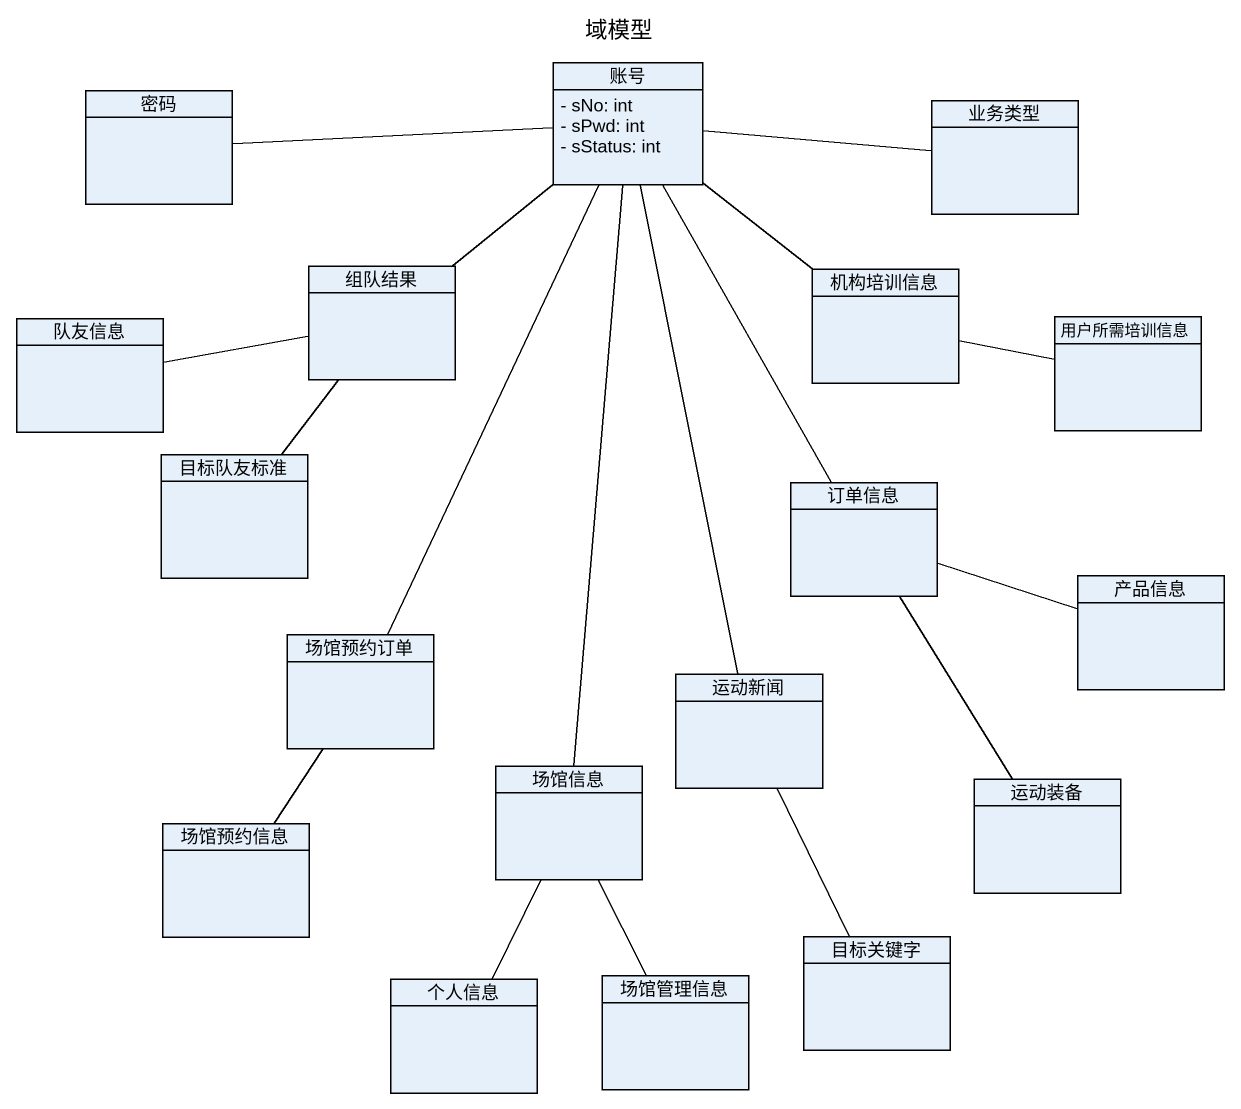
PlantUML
@startuml
title 域模型
hide circle
hide empty members
skinparam classAttributeIconSize 0
class 密码
class 账号 {
  - sNo: int
  - sPwd: int
  - sStatus: int
}
class 业务类型
class 组队结果
class 机构培训信息
class 队友信息
class 用户所需培训信息
class 目标队友标准
class 订单信息
class 场馆预约订单
class 产品信息
class 运动新闻
class 场馆信息
class 运动装备
class 场馆预约信息
class 个人信息
class 场馆管理信息
class 目标关键字
账号 -left- 密码
账号 -right- 业务类型
账号 -- 组队结果
账号 -- 机构培训信息
账号 -- 订单信息
账号 -- 场馆预约订单
账号 -- 运动新闻
账号 -- 场馆信息
组队结果 -left- 队友信息
组队结果 -- 目标队友标准
机构培训信息 -right- 用户所需培训信息
订单信息 -right- 产品信息
订单信息 -- 运动装备
场馆预约订单 -- 场馆预约信息
场馆信息 -- 个人信息
场馆信息 -- 场馆管理信息
目标关键字 -up- 运动新闻
@enduml
